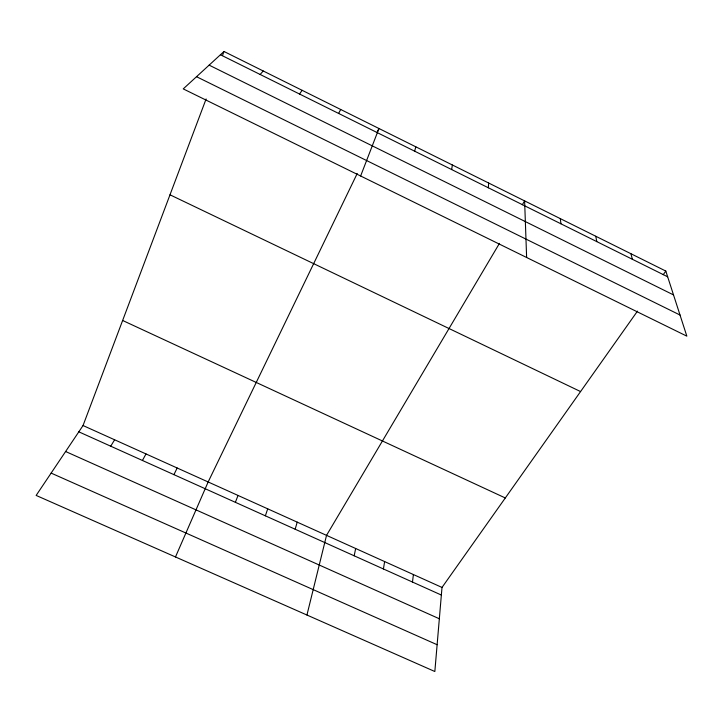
<?xml version="1.0" encoding="UTF-8"?>
<svg xmlns="http://www.w3.org/2000/svg" width="723" height="723" viewBox="0 0 723 723"><rect width="100%" height="100%" fill="white"/><g stroke="black" fill="none" stroke-linecap="round" stroke-linejoin="round"><path stroke-width="1.08" d="M488.368 187.79L488.631 183M637.469 311.134L442.006 587.447L434.839 671.513L36.15 495.427L83.037 425.54L206.109 98.97M412.481 582.042L413.402 574.55M451.658 169.562L452.363 164.98M383.425 568.965L384.627 561.572M354.18 555.797L355.662 548.504M306.941 615.029L326.534 535.363L499.466 243.362M414.659 151.188L415.806 146.814M295.156 529.227L297.216 522.142M265.359 515.815L267.709 508.838M222.458 55.599L224.003 51.487L665.811 271.062L686.85 336.159L183.235 88.893L224.003 51.487M235.382 502.313L238.03 495.445M360.632 175.987L378.969 128.495L377.035 132.49M175.481 556.963L208.152 481.97L357.216 173.502M173.918 474.65L177.18 467.998M338.608 113.439L340.705 109.48M142.431 460.47L146.001 453.936M522.322 204.763L524.618 200.886L526.624 257.487M110.727 446.199L114.623 439.783M299.548 94.044L302.124 90.303M663.226 274.713L665.811 271.062M260.153 74.487L263.226 70.971M51.134 473.095L437.126 644.726M65.612 451.514L439.34 618.771M83.037 425.54L442.006 587.447M78.816 431.83L441.355 595.047M122.63 320.479L505.305 497.966M169.995 194.803L580.569 391.568M196.52 76.701L680.027 315.038M209.128 65.133L673.52 294.912M220.434 54.758L667.663 276.801M630.917 253.719L632.363 259.277M595.761 236.249L596.782 241.618M560.325 218.635L560.931 223.814"/></g></svg>
